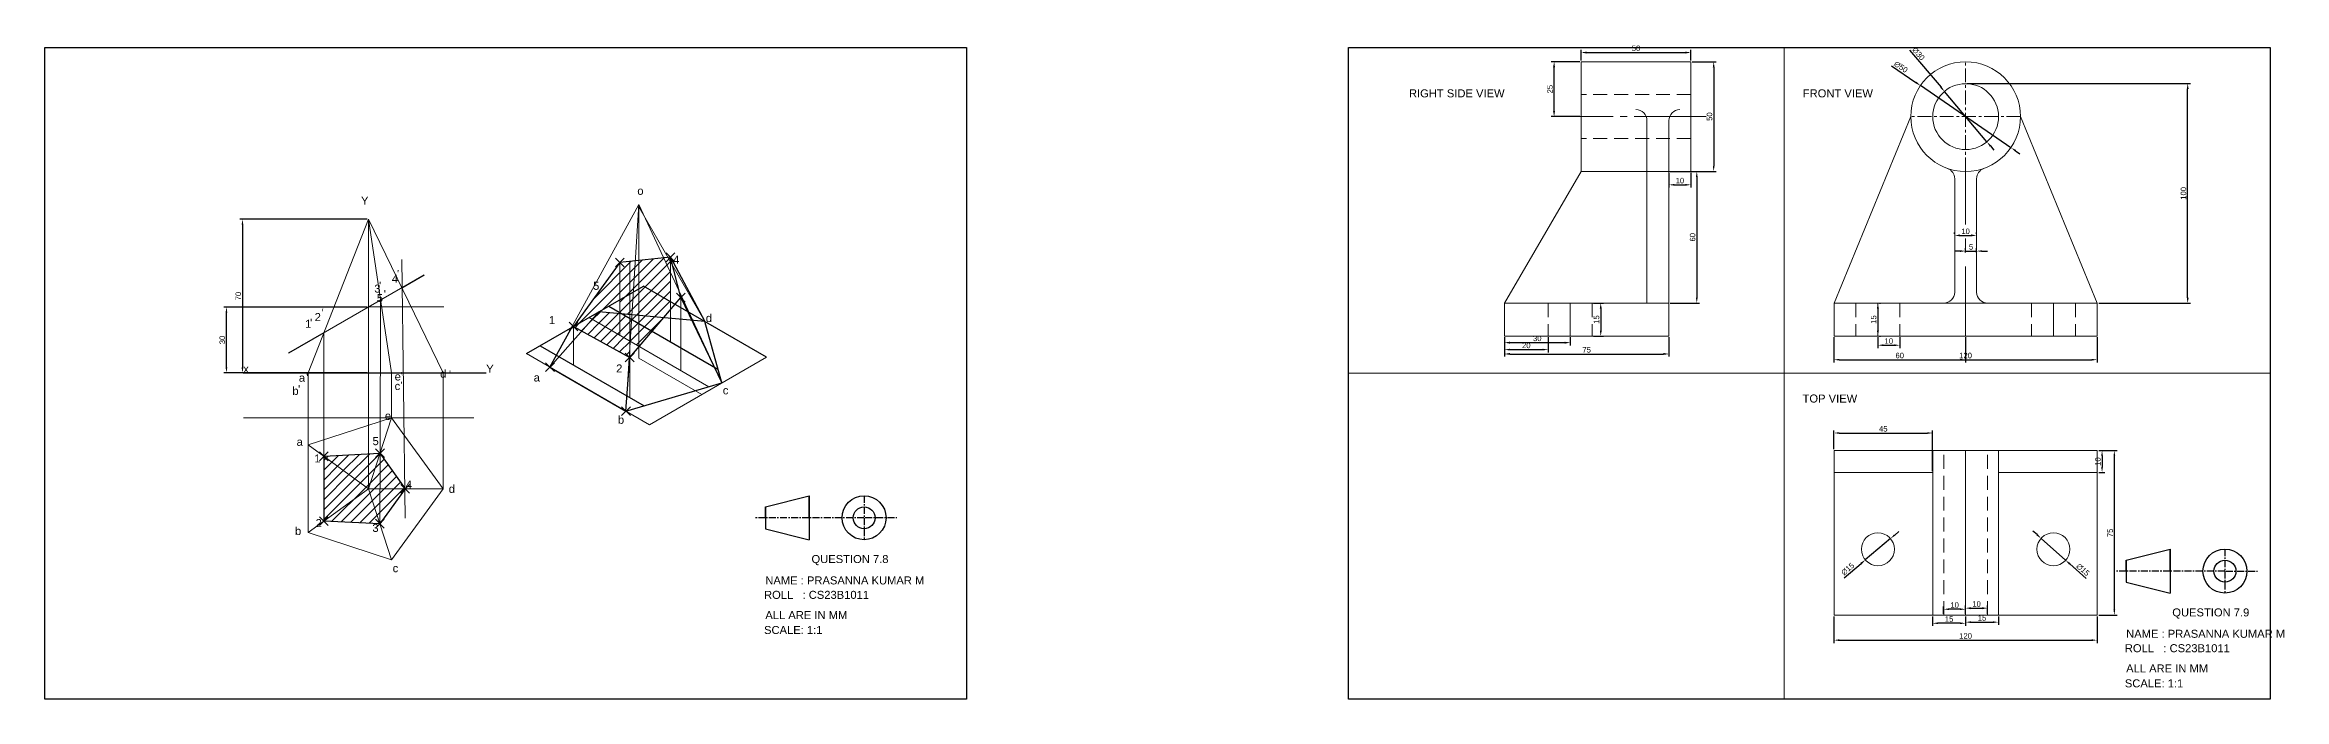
# Model space of a CAD drawing. Header units: millimetres. Extents: x -5 to 7830, y -5 to 1402.
# Drawn here: x 6167 to 7187, y 334 to 633 of the extents above; entities that cross this region are included whole.
import ezdxf

# ---------------------------------------------------------------- set-up
doc = ezdxf.new("R2010")
doc.units = ezdxf.units.MM
doc.header["$PDMODE"] = 3
doc.header["$PDSIZE"] = 2
doc.linetypes.add('CENTER', pattern=[50.8, 31.75, -6.35, 6.35, -6.35])
doc.linetypes.add('HIDDEN', pattern=[9.525, 6.35, -3.175])
doc.styles.get("Standard").update_dxf_attribs({"font": 'arial.ttf'})
doc.dimstyles.new('ISO-25', dxfattribs={"dimtxt": 2.5, "dimasz": 2.5, "dimexe": 1.25, "dimexo": 0.625, "dimtad": 1, "dimtxsty": 'Standard', "dimcen": 2.5, "dimadec": 0, "dimazin": 0, "dimtfac": 1, "dimtmove": 0, "dimatfit": 3, "dimfxl": 1, "dimarcsym": 0})

# ---------------------------------------------------------------- blocks, each defined once
blk = doc.blocks.new('*D114')
at = {"color": 0, "linetype": 'ByBlock', "lineweight": -2, "transparency": 16777216}
for p, q in [((7042.7, 614.8), (7144.5, 614.8)), ((7143.2, 517.3), (7143.2, 612.3)), ((7102.7, 514.8), (7144.5, 514.8))]:
    blk.add_line(p, q, dxfattribs=at)
at = {"color": 0, "linetype": 'ByBlock', "lineweight": 5, "transparency": 16777216}
for points in [[(7142.8, 612.3), (7143.7, 612.3), (7143.2, 614.8)], [(7142.8, 517.3), (7143.7, 517.3), (7143.2, 514.8)]]:
    blk.add_solid(points, dxfattribs=at)
at = {"layer": 'Defpoints', "color": 0, "linetype": 'ByBlock', "lineweight": 5, "transparency": 16777216}
for p in [(7042, 614.8), (7143.2, 614.8), (7102, 514.8)]:
    blk.add_point(p, dxfattribs=at)
at = {"color": 0, "linetype": 'ByBlock', "lineweight": 5, "transparency": 16777216, "insert": (7141.3, 564.8), "char_height": 2.5, "attachment_point": 5, "rotation": 90}
blk.add_mtext('100', dxfattribs=at)
blk = doc.blocks.new('*D115')
at = {"color": 0, "linetype": 'ByBlock', "lineweight": -2, "transparency": 16777216}
for p, q in [((7016.5, 630), (7030.8, 613.2)), ((7051.7, 588.3), (7032.4, 611.2)), ((7053.3, 586.4), (7054.9, 584.5))]:
    blk.add_line(p, q, dxfattribs=at)
at = {"color": 0, "linetype": 'ByBlock', "lineweight": 5, "transparency": 16777216}
for points in [[(7031.1, 613.4), (7030.4, 612.9), (7032.4, 611.2)], [(7053.6, 586.7), (7053, 586.1), (7051.7, 588.3)]]:
    blk.add_solid(points, dxfattribs=at)
at = {"layer": 'Defpoints', "color": 0, "linetype": 'ByBlock', "lineweight": 5, "transparency": 16777216}
for p in [(7032.4, 611.2), (7051.7, 588.3)]:
    blk.add_point(p, dxfattribs=at)
at = {"color": 0, "linetype": 'ByBlock', "lineweight": 5, "transparency": 16777216, "insert": (7020.5, 628.4), "char_height": 2.5, "attachment_point": 5, "rotation": 310.1367}
blk.add_mtext('∅30', dxfattribs=at)
blk = doc.blocks.new('*D116')
at = {"color": 0, "linetype": 'ByBlock', "lineweight": -2, "transparency": 16777216}
for p, q in [((7008.3, 622.9), (7019.4, 615.3)), ((7062.7, 585.6), (7021.4, 613.9)), ((7064.7, 584.2), (7066.8, 582.8))]:
    blk.add_line(p, q, dxfattribs=at)
at = {"color": 0, "linetype": 'ByBlock', "lineweight": 5, "transparency": 16777216}
for points in [[(7019.6, 615.7), (7019.1, 615), (7021.4, 613.9)], [(7065, 584.6), (7064.5, 583.9), (7062.7, 585.6)]]:
    blk.add_solid(points, dxfattribs=at)
at = {"layer": 'Defpoints', "color": 0, "linetype": 'ByBlock', "lineweight": 5, "transparency": 16777216}
for p in [(7021.4, 613.9), (7062.7, 585.6)]:
    blk.add_point(p, dxfattribs=at)
at = {"color": 0, "linetype": 'ByBlock', "lineweight": 5, "transparency": 16777216, "insert": (7012.5, 622.4), "char_height": 2.5, "attachment_point": 5, "rotation": 325.5801}
blk.add_mtext('∅50', dxfattribs=at)
blk = doc.blocks.new('*D117')
at = {"color": 0, "linetype": 'ByBlock', "lineweight": -2, "transparency": 16777216}
for p, q in [((6982, 499.2), (6982, 487.7)), ((7102, 499.2), (7102, 487.7)), ((6984.5, 489), (7099.5, 489))]:
    blk.add_line(p, q, dxfattribs=at)
at = {"color": 0, "linetype": 'ByBlock', "lineweight": 5, "transparency": 16777216}
for points in [[(6984.5, 489.4), (6984.5, 488.6), (6982, 489)], [(7099.5, 489.4), (7099.5, 488.6), (7102, 489)]]:
    blk.add_solid(points, dxfattribs=at)
at = {"layer": 'Defpoints', "color": 0, "linetype": 'ByBlock', "lineweight": 5, "transparency": 16777216}
for p in [(6982, 499.8), (7102, 499.8), (7102, 489)]:
    blk.add_point(p, dxfattribs=at)
at = {"color": 0, "linetype": 'ByBlock', "lineweight": 5, "transparency": 16777216, "insert": (7042, 490.9), "char_height": 2.5, "attachment_point": 5}
blk.add_mtext('120', dxfattribs=at)
blk = doc.blocks.new('*D118')
at = {"color": 0, "linetype": 'ByBlock', "lineweight": -2, "transparency": 16777216}
for p, q in [((7002, 512.3), (7002, 502.3)), ((7002.7, 514.8), (7003.3, 514.8)), ((7002.7, 499.8), (7003.3, 499.8))]:
    blk.add_line(p, q, dxfattribs=at)
at = {"color": 0, "linetype": 'ByBlock', "lineweight": 5, "transparency": 16777216}
for points in [[(7001.6, 512.3), (7002.5, 512.3), (7002, 514.8)], [(7001.6, 502.3), (7002.5, 502.3), (7002, 499.8)]]:
    blk.add_solid(points, dxfattribs=at)
at = {"layer": 'Defpoints', "color": 0, "linetype": 'ByBlock', "lineweight": 5, "transparency": 16777216}
for p in [(7002, 514.8), (7002, 499.8), (7002, 499.8)]:
    blk.add_point(p, dxfattribs=at)
at = {"color": 0, "linetype": 'ByBlock', "lineweight": 5, "transparency": 16777216, "insert": (7000.1, 507.3), "char_height": 2.5, "attachment_point": 5, "rotation": 90}
blk.add_mtext('15', dxfattribs=at)
blk = doc.blocks.new('*D119')
at = {"color": 0, "linetype": 'ByBlock', "lineweight": -2, "transparency": 16777216}
for p, q in [((7002, 499.2), (7002, 494.3)), ((7004.5, 495.6), (7009.5, 495.6)), ((7012, 499.2), (7012, 494.3))]:
    blk.add_line(p, q, dxfattribs=at)
at = {"color": 0, "linetype": 'ByBlock', "lineweight": 5, "transparency": 16777216}
for points in [[(7004.5, 496), (7004.5, 495.2), (7002, 495.6)], [(7009.5, 496), (7009.5, 495.2), (7012, 495.6)]]:
    blk.add_solid(points, dxfattribs=at)
at = {"layer": 'Defpoints', "color": 0, "linetype": 'ByBlock', "lineweight": 5, "transparency": 16777216}
for p in [(7002, 499.8), (7012, 499.8), (7012, 495.6)]:
    blk.add_point(p, dxfattribs=at)
at = {"color": 0, "linetype": 'ByBlock', "lineweight": 5, "transparency": 16777216, "insert": (7007, 497.5), "char_height": 2.5, "attachment_point": 5}
blk.add_mtext('10', dxfattribs=at)
blk = doc.blocks.new('*D120')
at = {"color": 0, "linetype": 'ByBlock', "lineweight": -2, "transparency": 16777216}
for p, q in [((6982, 499.2), (6982, 487.7)), ((7042, 499.2), (7042, 487.7)), ((6984.5, 489), (7039.5, 489))]:
    blk.add_line(p, q, dxfattribs=at)
at = {"color": 0, "linetype": 'ByBlock', "lineweight": 5, "transparency": 16777216}
for points in [[(6984.5, 489.4), (6984.5, 488.6), (6982, 489)], [(7039.5, 489.4), (7039.5, 488.6), (7042, 489)]]:
    blk.add_solid(points, dxfattribs=at)
at = {"layer": 'Defpoints', "color": 0, "linetype": 'ByBlock', "lineweight": 5, "transparency": 16777216}
for p in [(6982, 499.8), (7042, 499.8), (7042, 489)]:
    blk.add_point(p, dxfattribs=at)
at = {"color": 0, "linetype": 'ByBlock', "lineweight": 5, "transparency": 16777216, "insert": (7012, 490.9), "char_height": 2.5, "attachment_point": 5}
blk.add_mtext('60', dxfattribs=at)
blk = doc.blocks.new('*D121')
at = {"color": 0, "linetype": 'ByBlock', "lineweight": -2, "transparency": 16777216}
for p, q in [((7039.5, 538.5), (7037, 538.5)), ((7042, 537.9), (7042, 539.8)), ((7042, 538.5), (7047, 538.5)), ((7047, 537.9), (7047, 539.8)), ((7049.5, 538.5), (7052, 538.5))]:
    blk.add_line(p, q, dxfattribs=at)
at = {"color": 0, "linetype": 'ByBlock', "lineweight": 5, "transparency": 16777216}
for points in [[(7039.5, 538.9), (7039.5, 538.1), (7042, 538.5)], [(7049.5, 538.9), (7049.5, 538.1), (7047, 538.5)]]:
    blk.add_solid(points, dxfattribs=at)
at = {"layer": 'Defpoints', "color": 0, "linetype": 'ByBlock', "lineweight": 5, "transparency": 16777216}
for p in [(7042, 537.3), (7047, 538.5), (7047, 537.3)]:
    blk.add_point(p, dxfattribs=at)
at = {"color": 0, "linetype": 'ByBlock', "lineweight": 5, "transparency": 16777216, "insert": (7044.5, 540.4), "char_height": 2.5, "attachment_point": 5}
blk.add_mtext('5', dxfattribs=at)
blk = doc.blocks.new('*D122')
at = {"color": 0, "linetype": 'ByBlock', "lineweight": -2, "transparency": 16777216}
for p, q in [((7037, 546.3), (7037, 546.9)), ((7039.5, 545.6), (7044.5, 545.6)), ((7047, 546.3), (7047, 546.9))]:
    blk.add_line(p, q, dxfattribs=at)
at = {"color": 0, "linetype": 'ByBlock', "lineweight": 5, "transparency": 16777216}
for points in [[(7039.5, 546.1), (7039.5, 545.2), (7037, 545.6)], [(7044.5, 546.1), (7044.5, 545.2), (7047, 545.6)]]:
    blk.add_solid(points, dxfattribs=at)
at = {"layer": 'Defpoints', "color": 0, "linetype": 'ByBlock', "lineweight": 5, "transparency": 16777216}
for p in [(7037, 545.6), (7047, 545.6), (7047, 545.6)]:
    blk.add_point(p, dxfattribs=at)
at = {"color": 0, "linetype": 'ByBlock', "lineweight": 5, "transparency": 16777216, "insert": (7042, 547.5), "char_height": 2.5, "attachment_point": 5}
blk.add_mtext('10', dxfattribs=at)
blk = doc.blocks.new('*D123')
at = {"color": 0, "linetype": 'ByBlock', "lineweight": -2, "transparency": 16777216}
for p, q in [((6866.8, 625.4), (6866.8, 630.2)), ((6869.3, 629), (6914.3, 629)), ((6916.8, 625.4), (6916.8, 630.2))]:
    blk.add_line(p, q, dxfattribs=at)
at = {"color": 0, "linetype": 'ByBlock', "lineweight": 5, "transparency": 16777216}
for points in [[(6869.3, 629.4), (6869.3, 628.5), (6866.8, 629)], [(6914.3, 629.4), (6914.3, 628.5), (6916.8, 629)]]:
    blk.add_solid(points, dxfattribs=at)
at = {"layer": 'Defpoints', "color": 0, "linetype": 'ByBlock', "lineweight": 5, "transparency": 16777216}
for p in [(6866.8, 624.8), (6916.8, 629), (6916.8, 624.8)]:
    blk.add_point(p, dxfattribs=at)
at = {"color": 0, "linetype": 'ByBlock', "lineweight": 5, "transparency": 16777216, "insert": (6891.8, 630.9), "char_height": 2.5, "attachment_point": 5}
blk.add_mtext('50', dxfattribs=at)
blk = doc.blocks.new('*D124')
at = {"color": 0, "linetype": 'ByBlock', "lineweight": -2, "transparency": 16777216}
for p, q in [((6906.8, 574.2), (6906.8, 567.4)), ((6916.8, 574.2), (6916.8, 567.4)), ((6909.3, 568.7), (6914.3, 568.7))]:
    blk.add_line(p, q, dxfattribs=at)
at = {"color": 0, "linetype": 'ByBlock', "lineweight": 5, "transparency": 16777216}
for points in [[(6909.3, 569.1), (6909.3, 568.3), (6906.8, 568.7)], [(6914.3, 569.1), (6914.3, 568.3), (6916.8, 568.7)]]:
    blk.add_solid(points, dxfattribs=at)
at = {"layer": 'Defpoints', "color": 0, "linetype": 'ByBlock', "lineweight": 5, "transparency": 16777216}
for p in [(6906.8, 574.8), (6916.8, 574.8), (6916.8, 568.7)]:
    blk.add_point(p, dxfattribs=at)
at = {"color": 0, "linetype": 'ByBlock', "lineweight": 5, "transparency": 16777216, "insert": (6911.8, 570.6), "char_height": 2.5, "attachment_point": 5}
blk.add_mtext('10', dxfattribs=at)
blk = doc.blocks.new('*D125')
at = {"color": 0, "linetype": 'ByBlock', "lineweight": -2, "transparency": 16777216}
for p, q in [((6831.8, 499.2), (6831.8, 490.4)), ((6834.3, 491.6), (6904.3, 491.6)), ((6906.8, 499.2), (6906.8, 490.4))]:
    blk.add_line(p, q, dxfattribs=at)
at = {"color": 0, "linetype": 'ByBlock', "lineweight": 5, "transparency": 16777216}
for points in [[(6834.3, 492.1), (6834.3, 491.2), (6831.8, 491.6)], [(6904.3, 492.1), (6904.3, 491.2), (6906.8, 491.6)]]:
    blk.add_solid(points, dxfattribs=at)
at = {"layer": 'Defpoints', "color": 0, "linetype": 'ByBlock', "lineweight": 5, "transparency": 16777216}
for p in [(6831.8, 499.8), (6906.8, 499.8), (6906.8, 491.6)]:
    blk.add_point(p, dxfattribs=at)
at = {"color": 0, "linetype": 'ByBlock', "lineweight": 5, "transparency": 16777216, "insert": (6869.3, 493.5), "char_height": 2.5, "attachment_point": 5}
blk.add_mtext('75', dxfattribs=at)
blk = doc.blocks.new('*D126')
at = {"color": 0, "linetype": 'ByBlock', "lineweight": -2, "transparency": 16777216}
for p, q in [((6872.4, 514.8), (6877, 514.8)), ((6875.7, 512.3), (6875.7, 502.3)), ((6872.4, 499.8), (6877, 499.8))]:
    blk.add_line(p, q, dxfattribs=at)
at = {"color": 0, "linetype": 'ByBlock', "lineweight": 5, "transparency": 16777216}
for points in [[(6875.3, 512.3), (6876.2, 512.3), (6875.7, 514.8)], [(6875.3, 502.3), (6876.2, 502.3), (6875.7, 499.8)]]:
    blk.add_solid(points, dxfattribs=at)
at = {"layer": 'Defpoints', "color": 0, "linetype": 'ByBlock', "lineweight": 5, "transparency": 16777216}
for p in [(6871.8, 514.8), (6871.8, 499.8), (6875.7, 499.8)]:
    blk.add_point(p, dxfattribs=at)
at = {"color": 0, "linetype": 'ByBlock', "lineweight": 5, "transparency": 16777216, "insert": (6873.8, 507.3), "char_height": 2.5, "attachment_point": 5, "rotation": 90}
blk.add_mtext('15', dxfattribs=at)
blk = doc.blocks.new('*D127')
at = {"color": 0, "linetype": 'ByBlock', "lineweight": -2, "transparency": 16777216}
for p, q in [((6831.8, 499.2), (6831.8, 495.5)), ((6834.3, 496.8), (6859.3, 496.8)), ((6861.8, 499.2), (6861.8, 495.5))]:
    blk.add_line(p, q, dxfattribs=at)
at = {"color": 0, "linetype": 'ByBlock', "lineweight": 5, "transparency": 16777216}
for points in [[(6834.3, 497.2), (6834.3, 496.3), (6831.8, 496.8)], [(6859.3, 497.2), (6859.3, 496.3), (6861.8, 496.8)]]:
    blk.add_solid(points, dxfattribs=at)
at = {"layer": 'Defpoints', "color": 0, "linetype": 'ByBlock', "lineweight": 5, "transparency": 16777216}
for p in [(6831.8, 499.8), (6861.8, 499.8), (6861.8, 496.8)]:
    blk.add_point(p, dxfattribs=at)
at = {"color": 0, "linetype": 'ByBlock', "lineweight": 5, "transparency": 16777216, "insert": (6846.8, 498.7), "char_height": 2.5, "attachment_point": 5}
blk.add_mtext('30', dxfattribs=at)
blk = doc.blocks.new('*D128')
at = {"color": 0, "linetype": 'ByBlock', "lineweight": -2, "transparency": 16777216}
for p, q in [((6831.8, 499.2), (6831.8, 492.3)), ((6834.3, 493.6), (6849.3, 493.6)), ((6851.8, 499.2), (6851.8, 492.3))]:
    blk.add_line(p, q, dxfattribs=at)
at = {"color": 0, "linetype": 'ByBlock', "lineweight": 5, "transparency": 16777216}
for points in [[(6834.3, 494), (6834.3, 493.2), (6831.8, 493.6)], [(6849.3, 494), (6849.3, 493.2), (6851.8, 493.6)]]:
    blk.add_solid(points, dxfattribs=at)
at = {"layer": 'Defpoints', "color": 0, "linetype": 'ByBlock', "lineweight": 5, "transparency": 16777216}
for p in [(6831.8, 499.8), (6851.8, 499.8), (6851.8, 493.6)]:
    blk.add_point(p, dxfattribs=at)
at = {"color": 0, "linetype": 'ByBlock', "lineweight": 5, "transparency": 16777216, "insert": (6841.8, 495.5), "char_height": 2.5, "attachment_point": 5}
blk.add_mtext('20', dxfattribs=at)
blk = doc.blocks.new('*D129')
at = {"color": 0, "linetype": 'ByBlock', "lineweight": -2, "transparency": 16777216}
for p, q in [((6907.4, 574.8), (6920.7, 574.8)), ((6919.5, 572.3), (6919.5, 517.3)), ((6907.4, 514.8), (6920.7, 514.8))]:
    blk.add_line(p, q, dxfattribs=at)
at = {"color": 0, "linetype": 'ByBlock', "lineweight": 5, "transparency": 16777216}
for points in [[(6919.1, 572.3), (6919.9, 572.3), (6919.5, 574.8)], [(6919.1, 517.3), (6919.9, 517.3), (6919.5, 514.8)]]:
    blk.add_solid(points, dxfattribs=at)
at = {"layer": 'Defpoints', "color": 0, "linetype": 'ByBlock', "lineweight": 5, "transparency": 16777216}
for p in [(6906.8, 574.8), (6906.8, 514.8), (6919.5, 514.8)]:
    blk.add_point(p, dxfattribs=at)
at = {"color": 0, "linetype": 'ByBlock', "lineweight": 5, "transparency": 16777216, "insert": (6917.6, 544.8), "char_height": 2.5, "attachment_point": 5, "rotation": 90}
blk.add_mtext('60', dxfattribs=at)
blk = doc.blocks.new('*D130')
at = {"color": 0, "linetype": 'ByBlock', "lineweight": -2, "transparency": 16777216}
for p, q in [((6866.2, 624.8), (6853.2, 624.8)), ((6854.5, 602.3), (6854.5, 622.3)), ((6866.2, 599.8), (6853.2, 599.8))]:
    blk.add_line(p, q, dxfattribs=at)
at = {"color": 0, "linetype": 'ByBlock', "lineweight": 5, "transparency": 16777216}
for points in [[(6854, 622.3), (6854.9, 622.3), (6854.5, 624.8)], [(6854, 602.3), (6854.9, 602.3), (6854.5, 599.8)]]:
    blk.add_solid(points, dxfattribs=at)
at = {"layer": 'Defpoints', "color": 0, "linetype": 'ByBlock', "lineweight": 5, "transparency": 16777216}
for p in [(6854.5, 624.8), (6866.8, 624.8), (6866.8, 599.8)]:
    blk.add_point(p, dxfattribs=at)
at = {"color": 0, "linetype": 'ByBlock', "lineweight": 5, "transparency": 16777216, "insert": (6852.6, 612.3), "char_height": 2.5, "attachment_point": 5, "rotation": 90}
blk.add_mtext('25', dxfattribs=at)
blk = doc.blocks.new('*D131')
at = {"color": 0, "linetype": 'ByBlock', "lineweight": -2, "transparency": 16777216}
for p, q in [((6917.4, 624.8), (6928.4, 624.8)), ((6927.2, 622.3), (6927.2, 577.3)), ((6917.4, 574.8), (6928.4, 574.8))]:
    blk.add_line(p, q, dxfattribs=at)
at = {"color": 0, "linetype": 'ByBlock', "lineweight": 5, "transparency": 16777216}
for points in [[(6926.8, 622.3), (6927.6, 622.3), (6927.2, 624.8)], [(6926.8, 577.3), (6927.6, 577.3), (6927.2, 574.8)]]:
    blk.add_solid(points, dxfattribs=at)
at = {"layer": 'Defpoints', "color": 0, "linetype": 'ByBlock', "lineweight": 5, "transparency": 16777216}
for p in [(6916.8, 624.8), (6916.8, 574.8), (6927.2, 574.8)]:
    blk.add_point(p, dxfattribs=at)
at = {"color": 0, "linetype": 'ByBlock', "lineweight": 5, "transparency": 16777216, "insert": (6925.3, 599.8), "char_height": 2.5, "attachment_point": 5, "rotation": 90}
blk.add_mtext('50', dxfattribs=at)
blk = doc.blocks.new('*D132')
at = {"color": 0, "linetype": 'ByBlock', "lineweight": -2, "transparency": 16777216}
for p, q in [((6982, 372), (6982, 359.9)), ((7102, 372), (7102, 359.9)), ((6984.5, 361.2), (7099.5, 361.2))]:
    blk.add_line(p, q, dxfattribs=at)
at = {"color": 0, "linetype": 'ByBlock', "lineweight": 5, "transparency": 16777216}
for points in [[(6984.5, 361.6), (6984.5, 360.8), (6982, 361.2)], [(7099.5, 361.6), (7099.5, 360.8), (7102, 361.2)]]:
    blk.add_solid(points, dxfattribs=at)
at = {"layer": 'Defpoints', "color": 0, "linetype": 'ByBlock', "lineweight": 5, "transparency": 16777216}
for p in [(6982, 372.6), (7102, 372.6), (7102, 361.2)]:
    blk.add_point(p, dxfattribs=at)
at = {"color": 0, "linetype": 'ByBlock', "lineweight": 5, "transparency": 16777216, "insert": (7042, 363.1), "char_height": 2.5, "attachment_point": 5}
blk.add_mtext('120', dxfattribs=at)
blk = doc.blocks.new('*D133')
at = {"color": 0, "linetype": 'ByBlock', "lineweight": -2, "transparency": 16777216}
for p, q in [((7102.7, 447.6), (7111.1, 447.6)), ((7109.8, 375.1), (7109.8, 445.1)), ((7102.7, 372.6), (7111.1, 372.6))]:
    blk.add_line(p, q, dxfattribs=at)
at = {"color": 0, "linetype": 'ByBlock', "lineweight": 5, "transparency": 16777216}
for points in [[(7109.4, 445.1), (7110.2, 445.1), (7109.8, 447.6)], [(7109.4, 375.1), (7110.2, 375.1), (7109.8, 372.6)]]:
    blk.add_solid(points, dxfattribs=at)
at = {"layer": 'Defpoints', "color": 0, "linetype": 'ByBlock', "lineweight": 5, "transparency": 16777216}
for p in [(7102, 447.6), (7109.8, 447.6), (7102, 372.6)]:
    blk.add_point(p, dxfattribs=at)
at = {"color": 0, "linetype": 'ByBlock', "lineweight": 5, "transparency": 16777216, "insert": (7107.9, 410.1), "char_height": 2.5, "attachment_point": 5, "rotation": 90}
blk.add_mtext('75', dxfattribs=at)
blk = doc.blocks.new('*D134')
at = {"color": 0, "linetype": 'ByBlock', "lineweight": -2, "transparency": 16777216}
for p, q in [((7009.7, 409.1), (7011.6, 410.7)), ((7007.8, 407.5), (6996.3, 397.8)), ((6986.7, 389.6), (6994.4, 396.1))]:
    blk.add_line(p, q, dxfattribs=at)
at = {"color": 0, "linetype": 'ByBlock', "lineweight": 5, "transparency": 16777216}
for points in [[(7009.4, 409.4), (7009.9, 408.8), (7007.8, 407.5)], [(6994.1, 396.5), (6994.7, 395.8), (6996.3, 397.8)]]:
    blk.add_solid(points, dxfattribs=at)
at = {"layer": 'Defpoints', "color": 0, "linetype": 'ByBlock', "lineweight": 5, "transparency": 16777216}
for p in [(7007.8, 407.5), (6996.3, 397.8)]:
    blk.add_point(p, dxfattribs=at)
at = {"color": 0, "linetype": 'ByBlock', "lineweight": 5, "transparency": 16777216, "insert": (6988.3, 393.6), "char_height": 2.5, "attachment_point": 5, "rotation": 40.3384}
blk.add_mtext('∅15', dxfattribs=at)
blk = doc.blocks.new('*D135')
at = {"color": 0, "linetype": 'ByBlock', "lineweight": -2, "transparency": 16777216}
for p, q in [((7074.6, 409.3), (7072.7, 410.9)), ((7076.4, 407.6), (7087.6, 397.6)), ((7097, 389.3), (7089.5, 396))]:
    blk.add_line(p, q, dxfattribs=at)
at = {"color": 0, "linetype": 'ByBlock', "lineweight": 5, "transparency": 16777216}
for points in [[(7074.8, 409.6), (7074.3, 408.9), (7076.4, 407.6)], [(7089.8, 396.3), (7089.2, 395.6), (7087.6, 397.6)]]:
    blk.add_solid(points, dxfattribs=at)
at = {"layer": 'Defpoints', "color": 0, "linetype": 'ByBlock', "lineweight": 5, "transparency": 16777216}
for p in [(7076.4, 407.6), (7087.6, 397.6)]:
    blk.add_point(p, dxfattribs=at)
at = {"color": 0, "linetype": 'ByBlock', "lineweight": 5, "transparency": 16777216, "insert": (7095.5, 393.3), "char_height": 2.5, "attachment_point": 5, "rotation": 318.318}
blk.add_mtext('∅15', dxfattribs=at)
blk = doc.blocks.new('*D136')
at = {"color": 0, "linetype": 'ByBlock', "lineweight": -2, "transparency": 16777216}
for p, q in [((7027, 372), (7027, 367.7)), ((7039.5, 368.9), (7029.5, 368.9)), ((7042, 372), (7042, 367.7))]:
    blk.add_line(p, q, dxfattribs=at)
at = {"color": 0, "linetype": 'ByBlock', "lineweight": 5, "transparency": 16777216}
for points in [[(7029.5, 369.3), (7029.5, 368.5), (7027, 368.9)], [(7039.5, 369.3), (7039.5, 368.5), (7042, 368.9)]]:
    blk.add_solid(points, dxfattribs=at)
at = {"layer": 'Defpoints', "color": 0, "linetype": 'ByBlock', "lineweight": 5, "transparency": 16777216}
for p in [(7027, 372.6), (7027, 368.9), (7042, 372.6)]:
    blk.add_point(p, dxfattribs=at)
at = {"color": 0, "linetype": 'ByBlock', "lineweight": 5, "transparency": 16777216, "insert": (7034.5, 370.8), "char_height": 2.5, "attachment_point": 5}
blk.add_mtext('15', dxfattribs=at)
blk = doc.blocks.new('*D137')
at = {"color": 0, "linetype": 'ByBlock', "lineweight": -2, "transparency": 16777216}
for p, q in [((7032, 373.2), (7032, 376.6)), ((7039.5, 375.3), (7034.5, 375.3)), ((7042, 373.2), (7042, 376.6))]:
    blk.add_line(p, q, dxfattribs=at)
at = {"color": 0, "linetype": 'ByBlock', "lineweight": 5, "transparency": 16777216}
for points in [[(7034.5, 375.7), (7034.5, 374.9), (7032, 375.3)], [(7039.5, 375.7), (7039.5, 374.9), (7042, 375.3)]]:
    blk.add_solid(points, dxfattribs=at)
at = {"layer": 'Defpoints', "color": 0, "linetype": 'ByBlock', "lineweight": 5, "transparency": 16777216}
for p in [(7032, 375.3), (7032, 372.6), (7042, 372.6)]:
    blk.add_point(p, dxfattribs=at)
at = {"color": 0, "linetype": 'ByBlock', "lineweight": 5, "transparency": 16777216, "insert": (7037, 377.2), "char_height": 2.5, "attachment_point": 5}
blk.add_mtext('10', dxfattribs=at)
blk = doc.blocks.new('*D138')
at = {"color": 0, "linetype": 'ByBlock', "lineweight": -2, "transparency": 16777216}
for p, q in [((7042, 373.2), (7042, 377)), ((7044.5, 375.8), (7049.5, 375.8)), ((7052, 373.2), (7052, 377))]:
    blk.add_line(p, q, dxfattribs=at)
at = {"color": 0, "linetype": 'ByBlock', "lineweight": 5, "transparency": 16777216}
for points in [[(7044.5, 376.2), (7044.5, 375.3), (7042, 375.8)], [(7049.5, 376.2), (7049.5, 375.3), (7052, 375.8)]]:
    blk.add_solid(points, dxfattribs=at)
at = {"layer": 'Defpoints', "color": 0, "linetype": 'ByBlock', "lineweight": 5, "transparency": 16777216}
for p in [(7042, 372.6), (7052, 375.8), (7052, 372.6)]:
    blk.add_point(p, dxfattribs=at)
at = {"color": 0, "linetype": 'ByBlock', "lineweight": 5, "transparency": 16777216, "insert": (7047, 377.7), "char_height": 2.5, "attachment_point": 5}
blk.add_mtext('10', dxfattribs=at)
blk = doc.blocks.new('*D139')
at = {"color": 0, "linetype": 'ByBlock', "lineweight": -2, "transparency": 16777216}
for p, q in [((7042, 372), (7042, 368.2)), ((7044.5, 369.4), (7054.5, 369.4)), ((7057, 372), (7057, 368.2))]:
    blk.add_line(p, q, dxfattribs=at)
at = {"color": 0, "linetype": 'ByBlock', "lineweight": 5, "transparency": 16777216}
for points in [[(7044.5, 369.8), (7044.5, 369), (7042, 369.4)], [(7054.5, 369.8), (7054.5, 369), (7057, 369.4)]]:
    blk.add_solid(points, dxfattribs=at)
at = {"layer": 'Defpoints', "color": 0, "linetype": 'ByBlock', "lineweight": 5, "transparency": 16777216}
for p in [(7042, 372.6), (7057, 372.6), (7057, 369.4)]:
    blk.add_point(p, dxfattribs=at)
at = {"color": 0, "linetype": 'ByBlock', "lineweight": 5, "transparency": 16777216, "insert": (7049.5, 371.3), "char_height": 2.5, "attachment_point": 5}
blk.add_mtext('15', dxfattribs=at)
blk = doc.blocks.new('*D140')
at = {"color": 0, "linetype": 'ByBlock', "lineweight": -2, "transparency": 16777216}
for p, q in [((6982, 448.2), (6982, 456.8)), ((6984.5, 455.6), (7024.5, 455.6)), ((7027, 438.2), (7027, 456.8))]:
    blk.add_line(p, q, dxfattribs=at)
at = {"color": 0, "linetype": 'ByBlock', "lineweight": 5, "transparency": 16777216}
for points in [[(6984.5, 456), (6984.5, 455.2), (6982, 455.6)], [(7024.5, 456), (7024.5, 455.2), (7027, 455.6)]]:
    blk.add_solid(points, dxfattribs=at)
at = {"layer": 'Defpoints', "color": 0, "linetype": 'ByBlock', "lineweight": 5, "transparency": 16777216}
for p in [(7027, 455.6), (6982, 447.6), (7027, 437.6)]:
    blk.add_point(p, dxfattribs=at)
at = {"color": 0, "linetype": 'ByBlock', "lineweight": 5, "transparency": 16777216, "insert": (7004.5, 457.5), "char_height": 2.5, "attachment_point": 5}
blk.add_mtext('45', dxfattribs=at)
blk = doc.blocks.new('*D141')
at = {"color": 0, "linetype": 'ByBlock', "lineweight": -2, "transparency": 16777216}
for p, q in [((7102.7, 447.6), (7105.5, 447.6)), ((7104.2, 445.1), (7104.2, 440.1)), ((7102.7, 437.6), (7105.5, 437.6))]:
    blk.add_line(p, q, dxfattribs=at)
at = {"color": 0, "linetype": 'ByBlock', "lineweight": 5, "transparency": 16777216}
for points in [[(7103.8, 445.1), (7104.6, 445.1), (7104.2, 447.6)], [(7103.8, 440.1), (7104.6, 440.1), (7104.2, 437.6)]]:
    blk.add_solid(points, dxfattribs=at)
at = {"layer": 'Defpoints', "color": 0, "linetype": 'ByBlock', "lineweight": 5, "transparency": 16777216}
for p in [(7102, 447.6), (7102, 437.6), (7104.2, 437.6)]:
    blk.add_point(p, dxfattribs=at)
at = {"color": 0, "linetype": 'ByBlock', "lineweight": 5, "transparency": 16777216, "insert": (7102.3, 442.6), "char_height": 2.5, "attachment_point": 5, "rotation": 90}
blk.add_mtext('10', dxfattribs=at)
blk = doc.blocks.new('*D142')
at = {"color": 0, "linetype": 'ByBlock', "lineweight": -2, "transparency": 16777216}
for p, q in [((6313.5, 553), (6255.5, 553)), ((6256.7, 550.5), (6256.7, 485.5)), ((6313.5, 483), (6255.5, 483))]:
    blk.add_line(p, q, dxfattribs=at)
at = {"color": 0, "linetype": 'ByBlock', "lineweight": 15, "transparency": 16777216}
for points in [[(6256.3, 550.5), (6257.1, 550.5), (6256.7, 553)], [(6256.3, 485.5), (6257.1, 485.5), (6256.7, 483)]]:
    blk.add_solid(points, dxfattribs=at)
at = {"layer": 'Defpoints', "color": 0, "linetype": 'ByBlock', "lineweight": 15, "transparency": 16777216}
for p in [(6314.1, 553), (6256.7, 483), (6314.1, 483)]:
    blk.add_point(p, dxfattribs=at)
at = {"color": 0, "linetype": 'ByBlock', "lineweight": 15, "transparency": 16777216, "insert": (6254.8, 518), "char_height": 2.5, "attachment_point": 5, "rotation": 90}
blk.add_mtext('70', dxfattribs=at)
blk = doc.blocks.new('*D143')
at = {"color": 0, "linetype": 'ByBlock', "lineweight": -2, "transparency": 16777216}
for p, q in [((6313.5, 513), (6248.2, 513)), ((6249.4, 485.5), (6249.4, 510.5)), ((6313.5, 483), (6248.2, 483))]:
    blk.add_line(p, q, dxfattribs=at)
at = {"color": 0, "linetype": 'ByBlock', "lineweight": 30, "transparency": 16777216}
for points in [[(6249, 510.5), (6249.8, 510.5), (6249.4, 513)], [(6249, 485.5), (6249.8, 485.5), (6249.4, 483)]]:
    blk.add_solid(points, dxfattribs=at)
at = {"layer": 'Defpoints', "color": 0, "linetype": 'ByBlock', "lineweight": 30, "transparency": 16777216}
for p in [(6249.4, 513), (6314.1, 513), (6314.1, 483)]:
    blk.add_point(p, dxfattribs=at)
at = {"color": 0, "linetype": 'ByBlock', "lineweight": 18, "transparency": 16777216, "insert": (6247.5, 498), "char_height": 2.5, "attachment_point": 5, "rotation": 90}
blk.add_mtext('30', dxfattribs=at)

msp = doc.modelspace()

# ---------------------------------------------------------------- hatches: boundary and pattern name
at = {"linetype": 'ByBlock', "lineweight": 30}
h = msp.add_hatch(dxfattribs=at)
h.set_pattern_fill('ANSI31', color=0)
h.paths.add_polyline_path([(6416.091, 507.402), (6411.348, 502.027), (6433.172, 490.025), (6433.172, 497.54)])
h.paths.add_polyline_path([(6428.709, 509.898), (6419.072, 510.78), (6416.091, 507.402), (6428.709, 500.117)])
h.paths.add_polyline_path([(6428.709, 533.309), (6407.54, 504.122), (6428.709, 516.344)])
h.paths.add_polyline_path([(6451.727, 535.667), (6433.172, 533.766), (6433.172, 518.92), (6439.434, 522.535), (6451.727, 515.438)])
h.paths.add_polyline_path([(6439.434, 522.535), (6433.172, 518.92), (6433.172, 509.49), (6448.609, 508.079), (6451.727, 511.725), (6451.727, 515.438)])
h.paths.add_polyline_path([(6433.172, 533.766), (6428.709, 533.309), (6428.709, 516.344), (6433.172, 518.92)])
h.paths.add_polyline_path([(6433.172, 518.92), (6428.709, 516.344), (6428.709, 510.557), (6430.064, 509.775), (6433.172, 509.49)])
h.paths.add_polyline_path([(6416.091, 507.402), (6414.656, 508.23), (6407.54, 504.122), (6411.348, 502.027)])
h.paths.add_polyline_path([(6433.172, 507.98), (6433.172, 497.54), (6437.474, 495.056), (6443.451, 502.046)])
h.paths.add_polyline_path([(6448.609, 508.079), (6433.172, 509.49), (6433.172, 507.98), (6443.451, 502.046)])
h.paths.add_polyline_path([(6433.172, 507.98), (6430.064, 509.775), (6428.709, 509.898), (6428.709, 500.117), (6433.172, 497.54)])
h = msp.add_hatch(dxfattribs=at)
h.set_pattern_fill('ANSI31', color=0)
h.paths.add_polyline_path([(6293.746, 444.996), (6293.746, 415.425), (6314.097, 430.21)])
h.paths.add_polyline_path([(6319.388, 446.344), (6319.333, 430.21), (6330.87, 430.21)])
h.paths.add_polyline_path([(6319.333, 430.21), (6314.097, 430.21), (6319.278, 414.264)])
h.paths.add_polyline_path([(6330.87, 430.21), (6319.333, 430.21), (6319.278, 414.264)])
h.paths.add_polyline_path([(6319.388, 446.344), (6319.354, 446.391), (6314.097, 430.21), (6319.333, 430.21)])
h.paths.add_polyline_path([(6319.354, 446.391), (6314.097, 446.104), (6314.097, 430.21)])
h.paths.add_polyline_path([(6293.746, 415.425), (6319.278, 414.264), (6314.097, 430.21)])
h = msp.add_hatch(dxfattribs=at)
h.set_pattern_fill('ANSI31', color=0)
h.paths.add_polyline_path([(6314.097, 446.104), (6293.746, 444.996), (6314.097, 430.21)])

# ---------------------------------------------------------------- linework, layer by layer
at = {"color": 0, "linetype": 'ByBlock', "lineweight": 5}
for p, q in [((6906.79, 624.779), (6866.79, 624.779)), ((6906.79, 624.779), (6866.79, 624.779)), ((6866.79, 624.779), (6866.79, 574.779)), ((6866.79, 624.779), (6906.79, 624.779)), ((6906.79, 624.779), (6916.79, 624.779)), ((6916.79, 624.779), (6916.79, 574.779)), ((6959.367, 631.296), (6959.367, 334.296)), ((6916.79, 599.779), (6916.79, 609.779)), ((6896.79, 594.779), (6896.79, 597.947)), ((6896.79, 514.779), (6896.79, 594.779)), ((6906.79, 599.779), (6923.735, 599.779)), ((6906.79, 499.779), (6906.79, 597.947)), ((6982.036, 514.779), (7017.036, 599.779)), ((7067.036, 599.779), (7102.036, 514.779)), ((6831.79, 514.779), (6866.79, 574.779)), ((6916.79, 574.779), (6866.79, 574.779)), ((7037.036, 519.779), (7037.036, 571.494)), ((7047.036, 566.711), (7047.036, 571.494)), ((7047.036, 566.711), (7047.036, 519.779)), ((6861.79, 514.779), (6831.79, 514.779)), ((6831.79, 514.779), (6831.79, 499.779)), ((6861.79, 514.779), (6851.79, 514.779)), ((6861.79, 499.779), (6861.79, 514.779)), ((6861.79, 514.779), (6906.79, 514.779)), ((6861.79, 514.779), (6871.79, 514.779)), ((6906.79, 514.779), (6896.79, 514.779)), ((6906.79, 514.779), (6896.79, 514.779)), ((6982.036, 499.779), (6982.036, 514.779)), ((6982.036, 514.779), (7102.036, 514.779)), ((7002.036, 514.779), (6992.036, 514.779)), ((7032.036, 514.779), (7002.036, 514.779)), ((7002.036, 514.779), (7002.036, 499.779)), ((7002.036, 514.779), (7012.036, 514.779)), ((7037.036, 519.779), (7037.036, 519.779)), ((7042.036, 514.779), (7042.036, 519.779)), ((7052.036, 514.779), (7082.036, 514.779)), ((7082.036, 514.779), (7082.036, 499.779)), ((6831.79, 499.779), (6861.79, 499.779)), ((6831.79, 499.779), (6906.79, 499.779)), ((6760.802, 482.796), (7180.802, 482.796)), ((7027.036, 372.608), (7027.036, 447.608)), ((7042.036, 372.608), (7042.036, 447.608)), ((7057.036, 372.608), (7057.036, 447.608)), ((7057.036, 447.608), (7057.036, 437.608)), ((7027.036, 437.608), (6982.036, 437.608)), ((7057.036, 437.608), (7102.036, 437.608)), ((7042.036, 372.608), (7002.036, 372.608)), ((7042.036, 372.608), (7027.036, 372.608)), ((7042.036, 372.608), (7032.036, 372.608)), ((7042.036, 372.608), (7082.036, 372.608)), ((7042.036, 372.608), (7057.036, 372.608)), ((7042.036, 372.608), (7052.036, 372.608))]:
    msp.add_line(p, q, dxfattribs=at)
at = {"color": 0, "linetype": 'CENTER', "lineweight": 5, "ltscale": 0.2}
msp.add_line((7042.036, 574.779), (7042.036, 624.779), dxfattribs=at)
at = {"color": 0, "linetype": 'HIDDEN', "lineweight": 5}
for p, q in [((6916.79, 609.779), (6866.79, 609.779)), ((6916.79, 589.779), (6866.79, 589.779)), ((6851.79, 514.779), (6851.79, 499.779)), ((6871.79, 514.779), (6871.79, 499.779)), ((6992.036, 514.779), (6992.036, 499.779)), ((7012.036, 514.779), (7012.036, 499.779)), ((7072.036, 514.779), (7072.036, 499.779)), ((7092.036, 514.779), (7092.036, 499.779)), ((7032.036, 372.608), (7032.036, 447.608)), ((7052.036, 372.608), (7052.036, 447.608))]:
    msp.add_line(p, q, dxfattribs=at)
at = {"color": 0, "linetype": 'CENTER', "lineweight": 5, "ltscale": 0.5}
msp.add_line((6906.79, 599.779), (6861.112, 599.779), dxfattribs=at)
at = {"color": 0, "linetype": 'CENTER', "lineweight": 5}
msp.add_line((7042.036, 499.779), (7042.036, 574.779), dxfattribs=at)
at = {"color": 0, "linetype": 'ByBlock', "lineweight": 20}
for p, q in [((6314.097, 553.035), (6286.569, 483.035)), ((6314.097, 483.035), (6314.097, 553.035)), ((6324.612, 483.035), (6314.097, 553.035)), ((6348.123, 483.035), (6314.097, 553.035)), ((6277.702, 492.022), (6339.488, 527.694)), ((6314.097, 483.035), (6314.097, 513.035)), ((6314.097, 513.035), (6348.491, 513.035)), ((6286.569, 450.21), (6286.569, 483.035)), ((6314.097, 430.21), (6314.097, 483.035)), ((6324.612, 462.571), (6324.612, 483.035)), ((6348.123, 430.21), (6348.123, 483.035)), ((6314.097, 430.21), (6324.612, 462.571)), ((6314.097, 430.21), (6286.569, 450.21)), ((6314.097, 430.21), (6286.569, 410.21)), ((6314.097, 430.21), (6324.612, 397.85)), ((6314.097, 430.21), (6348.123, 430.21))]:
    msp.add_line(p, q, dxfattribs=at)
at = {"color": 4, "linetype": 'ByBlock', "lineweight": 15}
for p, q in [((6437.268, 559.76), (6396.831, 485.578)), ((6437.268, 559.76), (6431.472, 465.578)), ((6437.268, 489.76), (6437.268, 559.76)), ((6437.268, 559.76), (6475.123, 478.419)), ((6467.459, 506.355), (6437.268, 558.647)), ((6466.017, 473.162), (6437.268, 489.76))]:
    msp.add_line(p, q, dxfattribs=at)
at = {"color": 3, "linetype": 'ByBlock', "lineweight": 20}
for p, q in [((6329.28, 534.638), (6330.87, 416.776)), ((6319.626, 516.227), (6319.388, 446.494)), ((6293.746, 501.285), (6293.746, 415.425)), ((6319.388, 446.494), (6319.278, 414.264))]:
    msp.add_line(p, q, dxfattribs=at)
at = {"color": 3, "linetype": 'ByBlock', "lineweight": 30}
for p, q in [((6428.709, 533.309), (6407.54, 504.122)), ((6451.727, 535.667), (6428.709, 533.309)), ((6456.475, 517.278), (6451.727, 535.667)), ((6451.727, 535.667), (6467.459, 506.355)), ((6433.172, 490.025), (6456.475, 517.278)), ((6456.475, 517.278), (6475.123, 478.419)), ((6396.831, 485.578), (6407.148, 504.337)), ((6407.54, 504.122), (6433.172, 490.025)), ((6431.472, 465.578), (6433.172, 490.025)), ((6293.746, 444.996), (6319.354, 446.391)), ((6293.746, 444.996), (6293.746, 415.425)), ((6319.354, 446.391), (6330.87, 430.21)), ((6330.87, 430.21), (6319.278, 414.264)), ((6319.278, 414.264), (6293.746, 415.425))]:
    msp.add_line(p, q, dxfattribs=at)
at = {"color": 4, "linetype": 'ByBlock', "lineweight": 5}
for p, q in [((6428.709, 500.117), (6428.709, 533.309)), ((6451.727, 497.267), (6451.727, 535.667)), ((6456.475, 484.086), (6456.475, 517.278)), ((6324.612, 462.571), (6257.176, 462.571)), ((6324.612, 462.571), (6362.206, 462.571))]:
    msp.add_line(p, q, dxfattribs=at)
at = {"color": 4, "linetype": 'ByBlock', "lineweight": 20}
for p, q in [((6433.172, 471.774), (6433.172, 533.766)), ((6407.54, 486.573), (6407.54, 504.122))]:
    msp.add_line(p, q, dxfattribs=at)
at = {"color": 0, "linetype": 'ByBlock', "lineweight": 30}
for p, q in [((6329.28, 521.8), (6339.488, 527.694)), ((6419.072, 510.78), (6396.831, 485.578)), ((6467.459, 506.355), (6419.072, 510.78)), ((6293.746, 501.285), (6277.702, 492.022)), ((6475.123, 478.419), (6467.459, 506.355)), ((6396.831, 485.578), (6431.472, 465.578)), ((6431.472, 465.578), (6475.123, 478.419))]:
    msp.add_line(p, q, dxfattribs=at)
at = {"color": 0, "linetype": 'ByBlock', "lineweight": -3}
for p, q in [((6386.127, 491.759), (6439.434, 522.535)), ((6495.484, 490.175), (6439.434, 522.535)), ((6396.831, 485.578), (6431.472, 465.578))]:
    msp.add_line(p, q, dxfattribs=at)
at = {"color": 31, "linetype": 'ByBlock', "lineweight": -3, "true_color": 0xfecc66}
for p, q in [((6423.698, 513.45), (6473.382, 484.765)), ((6392.342, 495.347), (6439.707, 468.001))]:
    msp.add_line(p, q, dxfattribs=at)
at = {"color": 31, "linetype": 'ByBlock', "lineweight": 18, "true_color": 0xfecc66}
msp.add_line((6414.656, 508.23), (6469.272, 476.698), dxfattribs=at)
at = {"color": 0, "linetype": 'ByBlock', "lineweight": 18}
for q in [(6386.127, 491.759), (6495.484, 490.175)]:
    msp.add_line((6442.177, 459.398), q, dxfattribs=at)
for p, q in [((6257.035, 483.035), (6367.788, 483.035)), ((6495.014, 421.965), (6515.014, 426.965)), ((6495.014, 416.965), (6495.014, 421.965)), ((6495.014, 421.965), (6495.014, 411.965)), ((6515.014, 416.965), (6515.014, 426.965)), ((6515.014, 426.965), (6515.014, 406.965)), ((6495.014, 411.965), (6515.014, 406.965)), ((7115.196, 397.647), (7135.196, 402.647)), ((7135.196, 392.647), (7135.196, 402.647)), ((7135.196, 402.647), (7135.196, 382.647)), ((7115.196, 392.647), (7115.196, 397.647)), ((7115.196, 397.647), (7115.196, 387.647)), ((7115.196, 387.647), (7135.196, 382.647))]:
    msp.add_line(p, q)
at = {"linetype": 'CENTER', "ltscale": 0.1}
for p, q in [((6540.014, 426.965), (6540.014, 406.965)), ((6495.014, 416.965), (6490.466, 416.965)), ((6515.014, 416.965), (6495.014, 416.965)), ((6540.014, 416.965), (6515.014, 416.965)), ((6540.459, 417.03), (6554.856, 417.03)), ((7160.196, 402.647), (7160.196, 382.647)), ((7115.196, 392.647), (7110.648, 392.647)), ((7135.196, 392.647), (7115.196, 392.647)), ((7160.196, 392.647), (7135.196, 392.647)), ((7160.641, 392.711), (7175.038, 392.711))]:
    msp.add_line(p, q, dxfattribs=at)
for points in [[(6166.607, 631.296), (6586.607, 631.296), (6586.607, 334.296), (6166.607, 334.296)], [(6760.802, 631.296), (7180.802, 631.296), (7180.802, 334.296), (6760.802, 334.296)]]:
    msp.add_lwpolyline(points, close=True)
at = {"color": 0, "linetype": 'CENTER', "lineweight": 5, "ltscale": 0.2}
msp.add_lwpolyline([(7067.036, 599.779), (7017.036, 599.779)], dxfattribs=at)
at = {"color": 0, "linetype": 'ByBlock', "lineweight": 5}
msp.add_lwpolyline([(6982.036, 514.779), (6982.036, 499.779), (7102.036, 499.779), (7102.036, 514.779)], dxfattribs=at)
for points in [[(6286.569, 450.21), (6286.569, 410.21), (6324.612, 397.85), (6348.123, 430.21), (6324.612, 462.571)], [(6982.036, 372.608), (7102.036, 372.608), (7102.036, 447.608), (6982.036, 447.608)]]:
    msp.add_lwpolyline(points, close=True, dxfattribs=at)
for centre, radius in [((7042.036, 599.779), 25), ((7042.036, 599.779), 15), ((7002.036, 402.608), 7.5), ((7082.036, 402.608), 7.5)]:
    msp.add_circle(centre, radius, dxfattribs=at)
for centre, radius in [((6540.014, 416.965), 10), ((6540.014, 416.965), 5), ((7160.196, 392.647), 10), ((7160.196, 392.647), 5)]:
    msp.add_circle(centre, radius)
for centre, start, end in [((6891.79, 597.947), 0, 90), ((6911.79, 597.947), 90, 180), ((7032.036, 571.494), 0, 70.528779), ((7052.036, 571.494), 109.471221, 180), ((7032.036, 519.779), 270, 0), ((7052.036, 519.779), 180, 270)]:
    msp.add_arc(centre, 5, start, end, dxfattribs=at)
at = {"color": 3, "linetype": 'ByBlock', "lineweight": 30}
for p in [(6428.709, 533.309), (6451.727, 535.667), (6456.475, 517.278)]:
    msp.add_point(p, dxfattribs=at)
at = {"color": 3, "linetype": 'ByBlock', "lineweight": 20}
for p in [(6407.54, 504.122), (6433.172, 490.025), (6293.746, 444.996), (6319.354, 446.391), (6330.87, 430.206), (6293.746, 415.425), (6319.278, 414.264)]:
    msp.add_point(p, dxfattribs=at)
at = {"color": 0, "linetype": 'ByBlock', "lineweight": -3}
for p in [(6396.831, 485.578), (6431.472, 465.578)]:
    msp.add_point(p, dxfattribs=at)

# ---------------------------------------------------------------- texts
for s, height, p in [('RIGHT SIDE VIEW', 3.64682, (6788.321, 608.553)), ('FRONT VIEW', 3.6468, (6967.804, 608.553)), ('Y', 3.647, (6310.73, 559.658)), ('o', 3.647, (6436.652, 564.131)), ('4', 3.647, (6452.936, 532.727)), ('3', 3.647, (6316.794, 519.572)), ("'", 3.647, (6318.932, 520.846)), ("'", 3.647, (6321.122, 517.09)), ('4', 3.647, (6324.756, 524.078)), ("'", 3.647, (6327.116, 526.252)), ('5', 3.647, (6416.51, 520.845)), ('2', 3.647, (6289.61, 506.613)), ("'", 3.647, (6292.77, 508.616)), ('5', 3.647, (6317.928, 515.306)), ('1', 3.647, (6285.217, 503.529)), ("'", 3.647, (6287.535, 503.982)), ('1', 3.647, (6396.326, 505.213)), ('d', 3.647, (6467.881, 506.171)), ('x', 3.647, (6257.035, 483.035)), ('a', 3.647, (6282.41, 478.965)), ("'", 3.647, (6285.744, 479.06)), ('e', 3.647, (6326.046, 479.534)), ("'", 3.647, (6328.611, 479.761)), ('d', 3.647, (6346.777, 480.78)), ("'", 3.647, (6350.794, 480.541)), ('Y', 3.647, (6367.788, 483.035)), ('a', 3.647, (6389.406, 479.084)), ('2', 3.647, (6426.984, 483.185)), ('b', 3.647, (6279.454, 472.968)), ("'", 3.647, (6282.051, 473.832)), ('c', 3.647, (6326.046, 475.194)), ("'", 3.647, (6328.744, 475.367)), ('c', 3.647, (6475.62, 473.216)), ('TOP VIEW', 3.6468, (6967.711, 469.487)), ('e', 3.647, (6321.605, 461.594)), ('b', 3.647, (6427.787, 459.812)), ('a', 3.647, (6281.367, 449.777)), ('5', 3.647, (6315.983, 450.065)), ('1', 3.647, (6289.464, 442.183)), ('4', 3.647, (6331.11, 430.21)), ('d', 3.647, (6350.703, 428.316)), ('b', 3.647, (6280.649, 409.148)), ('2', 3.647, (6290.055, 412.742)), ('3', 3.647, (6315.911, 410.535)), ('QUESTION 7.8', 3.64682, (6516.025, 396.341)), ('c', 3.647, (6325.154, 392.165)), ('NAME : PRASANNA KUMAR M', 3.64682, (6494.994, 386.606)), ('ROLL   : CS23B1011', 3.64682, (6494.4, 380.029)), ('SCALE: 1:1', 3.6468, (6494.4, 364.008)), ('ALL ARE IN MM', 3.64682, (6494.994, 370.819)), ('QUESTION 7.9', 3.64682, (7136.207, 372.023)), ('ROLL   : CS23B1011', 3.64682, (7114.582, 355.71)), ('NAME : PRASANNA KUMAR M', 3.64682, (7115.176, 362.288)), ('ALL ARE IN MM', 3.64682, (7115.176, 346.501)), ('SCALE: 1:1', 3.6468, (7114.582, 339.69))]:
    msp.add_text(s, height=height).set_placement(p)

# ---------------------------------------------------------------- dimensions: what is measured, and where the dimension line sits
at = {"color": 3, "linetype": 'ByBlock', "lineweight": 5}
for base, p1, p2, picture, middle in [((6854.455, 624.779), (6866.79, 599.779), (6866.79, 624.779), '*D130', (6852.554, 612.279)), ((6927.181, 574.779), (6916.79, 624.779), (6916.79, 574.779), '*D131', (6925.279, 599.779)), ((7143.245, 614.779), (7102.036, 514.779), (7042.036, 614.779), '*D114', (7141.343, 564.779)), ((6919.467, 514.779), (6906.79, 574.779), (6906.79, 514.779), '*D129', (6917.565, 544.779)), ((6875.745, 499.779), (6871.79, 514.779), (6871.79, 499.779), '*D126', (6873.844, 507.279)), ((7002.036, 499.779), (7002.036, 514.779), (7002.036, 499.779), '*D118', (7000.135, 507.279)), ((7104.228, 437.608), (7102.036, 447.608), (7102.036, 437.608), '*D141', (7102.327, 442.608)), ((7109.83, 447.608), (7102.036, 372.608), (7102.036, 447.608), '*D133', (7107.933, 410.108))]:
    dim = msp.add_linear_dim(base=base, p1=p1, p2=p2, angle=90, dimstyle='ISO-25', dxfattribs=at)
    dim.commit()
    dim.dimension.update_dxf_attribs({"geometry": picture, "text_midpoint": middle})
for base, p1, p2, picture, middle in [((6916.79, 628.963), (6866.79, 624.779), (6916.79, 624.779), '*D123', (6891.79, 630.864)), ((6916.79, 568.689), (6906.79, 574.779), (6916.79, 574.779), '*D124', (6911.79, 570.591)), ((7047.036, 545.637), (7037.036, 545.637), (7047.036, 545.637), '*D122', (7042.036, 547.538)), ((7047.036, 538.517), (7042.036, 537.279), (7047.036, 537.279), '*D121', (7044.536, 540.413)), ((6861.79, 496.765), (6831.79, 499.779), (6861.79, 499.779), '*D127', (6846.79, 498.667)), ((6906.79, 491.648), (6831.79, 499.779), (6906.79, 499.779), '*D125', (6869.29, 493.544)), ((6851.79, 493.591), (6831.79, 499.779), (6851.79, 499.779), '*D128', (6841.79, 495.492)), ((7102.036, 488.978), (6982.036, 499.779), (7102.036, 499.779), '*D117', (7042.036, 490.88)), ((7042.036, 488.978), (6982.036, 499.779), (7042.036, 499.779), '*D120', (7012.036, 490.88)), ((7012.036, 495.578), (7002.036, 499.779), (7012.036, 499.779), '*D119', (7007.036, 497.479)), ((7027.036, 455.59), (6982.036, 447.608), (7027.036, 437.608), '*D140', (7004.536, 457.486)), ((7032.036, 375.301), (7042.036, 372.608), (7032.036, 372.608), '*D137', (7037.036, 377.203)), ((7052.036, 375.766), (7042.036, 372.608), (7052.036, 372.608), '*D138', (7047.036, 377.667)), ((7102.036, 361.174), (6982.036, 372.608), (7102.036, 372.608), '*D132', (7042.036, 363.075)), ((7027.036, 368.925), (7042.036, 372.608), (7027.036, 372.608), '*D136', (7034.536, 370.826)), ((7057.036, 369.432), (7042.036, 372.608), (7057.036, 372.608), '*D139', (7049.536, 371.333))]:
    dim = msp.add_linear_dim(base=base, p1=p1, p2=p2, dimstyle='ISO-25', dxfattribs=at)
    dim.commit()
    dim.dimension.update_dxf_attribs({"geometry": picture, "text_midpoint": middle})
for p1, p2, picture, middle in [((7062.659, 585.647), (7021.413, 613.91), '*D116', (7011.385, 620.782)), ((7051.706, 588.311), (7032.367, 611.246), '*D115', (7018.968, 627.137)), ((7007.753, 407.462), (6996.32, 397.753), '*D134', (6989.623, 392.066)), ((7076.435, 407.595), (7087.638, 397.62), '*D135', (7094.199, 391.778))]:
    dim = msp.add_diameter_dim_2p(p1=p1, p2=p2, dimstyle='ISO-25', dxfattribs=at)
    dim.commit()
    dim.dimension.update_dxf_attribs({"geometry": picture, "text_midpoint": middle, "dimtype": 163})
at = {"color": 4, "linetype": 'ByBlock', "lineweight": 15}
dim = msp.add_linear_dim(base=(6256.717, 483.035), p1=(6314.097, 553.035), p2=(6314.097, 483.035), angle=90, dimstyle='ISO-25', dxfattribs=at)
dim.commit()
dim.dimension.update_dxf_attribs({"geometry": '*D142', "text_midpoint": (6254.815, 518.035)})
at = {"color": 4, "linetype": 'ByBlock', "lineweight": 18}
dim = msp.add_linear_dim(base=(6249.433, 513.035), p1=(6314.097, 483.035), p2=(6314.097, 513.035), angle=90, dimstyle='ISO-25', dxfattribs=at)
dim.commit()
dim.dimension.update_dxf_attribs({"geometry": '*D143', "text_midpoint": (6247.53, 498.035)})

doc.saveas('drawing.dxf')
